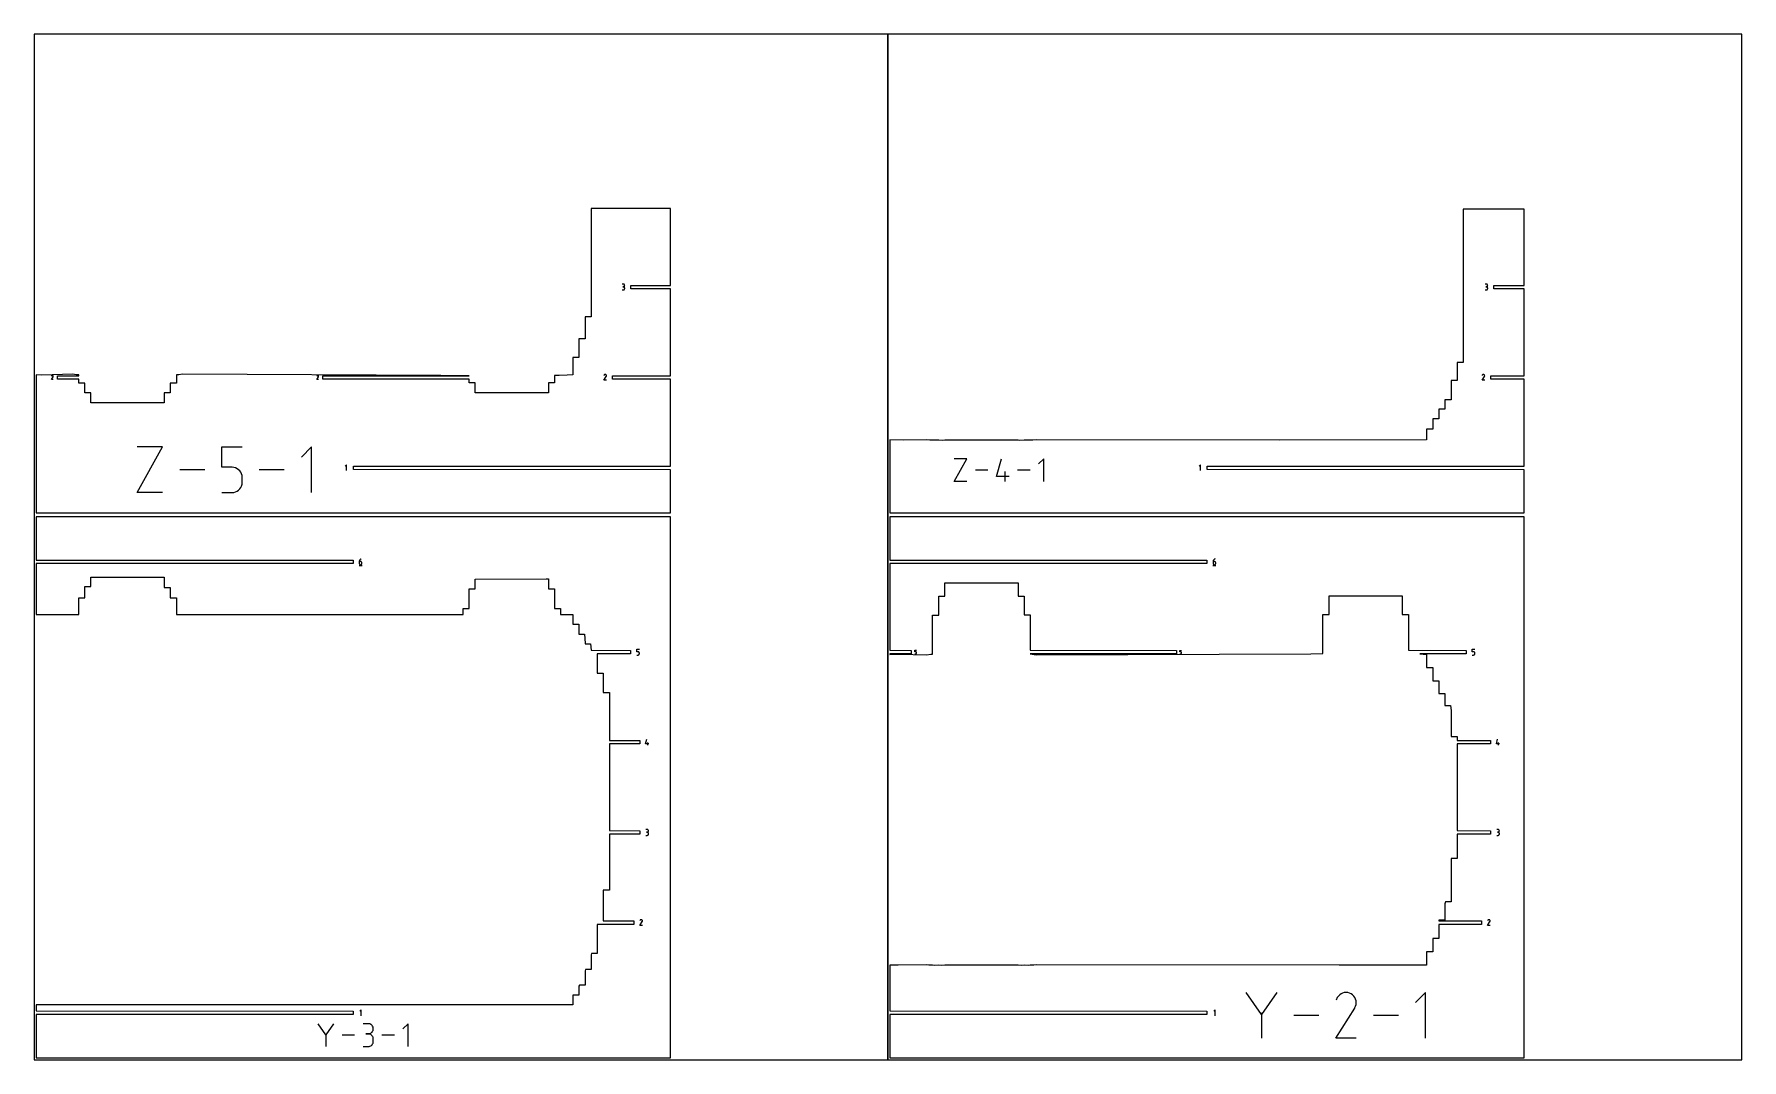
# Model space of a CAD drawing. Extents: x 0 to 7700, y 0 to 841.
# Drawn here: x 2100 to 3500, y 0 to 841 of the extents above; entities that cross this region are included whole.
import ezdxf

# ---------------------------------------------------------------- set-up
doc = ezdxf.new("R2010")
doc.units = 0
doc.header["$MEASUREMENT"] = 0
for name, color, linetype in [('annotation', 7, 'Continuous'), ('boundary', 7, 'Continuous'), ('frame', 7, 'Continuous')]:
    doc.layers.add(name, color=color, linetype=linetype)

msp = doc.modelspace()

# ---------------------------------------------------------------- linework, layer by layer
at = {"layer": 'annotation', "color": 1}
for p, q in [((2583.1, 636), (2582, 636)), ((2582, 631.3), (2583.1, 631.3)), ((2583.1, 633.9), (2582.6, 633.9)), ((2582.6, 633.9), (2583.1, 633.9)), ((2583.3, 636), (2583.1, 636)), ((2583.3, 633.9), (2583.1, 633.9)), ((2583.1, 633.9), (2583.1, 633.9)), ((2583.1, 633.9), (2583.3, 633.9)), ((2583.1, 631.3), (2583.1, 631.3)), ((2583.1, 631.3), (2583.3, 631.3)), ((2583.5, 636), (2583.3, 636)), ((2583.3, 633.9), (2583.5, 634)), ((2583.5, 633.8), (2583.3, 633.9)), ((2583.3, 631.3), (2583.5, 631.3)), ((2583.6, 635.9), (2583.5, 636)), ((2583.5, 634), (2583.6, 634.1)), ((2583.6, 633.8), (2583.5, 633.8)), ((2583.5, 631.3), (2583.6, 631.4)), ((2583.8, 635.8), (2583.6, 635.9)), ((2583.6, 634.1), (2583.8, 634.2)), ((2583.8, 633.7), (2583.6, 633.8)), ((2583.6, 631.4), (2583.8, 631.5)), ((2583.9, 635.7), (2583.8, 635.8)), ((2583.8, 634.2), (2583.9, 634.3)), ((2583.9, 633.5), (2583.8, 633.7)), ((2583.8, 631.5), (2583.9, 631.6)), ((2584, 635.5), (2583.9, 635.7)), ((2583.9, 634.3), (2584, 634.4)), ((2584, 633.4), (2583.9, 633.5)), ((2583.9, 631.6), (2584, 631.8)), ((2584.1, 635.4), (2584, 635.5)), ((2584, 634.4), (2584.1, 634.6)), ((2584.1, 633.2), (2584, 633.4)), ((2584, 631.8), (2584.1, 631.9)), ((2584.1, 635.2), (2584.1, 635.4)), ((2584.2, 635), (2584.1, 635.2)), ((2584.1, 634.8), (2584.2, 635)), ((2584.1, 634.6), (2584.1, 634.8)), ((2584.1, 633), (2584.1, 633.2)), ((2584.2, 632.8), (2584.1, 633)), ((2584.1, 632.1), (2584.2, 632.3)), ((2584.1, 631.9), (2584.1, 632.1)), ((2584.2, 635), (2584.2, 635)), ((2584.2, 632.3), (2584.2, 632.8)), ((2584.2, 632.8), (2584.2, 632.8)), ((3290.6, 636), (3289.5, 636)), ((3289.5, 631.3), (3290.6, 631.3)), ((3290.6, 633.9), (3290.1, 633.9)), ((3290.1, 633.9), (3290.6, 633.9)), ((3290.8, 636), (3290.6, 636)), ((3290.8, 633.9), (3290.6, 633.9)), ((3290.6, 633.9), (3290.6, 633.9)), ((3290.6, 633.9), (3290.8, 633.9)), ((3290.6, 631.3), (3290.6, 631.3)), ((3290.6, 631.3), (3290.8, 631.3)), ((3291, 636), (3290.8, 636)), ((3290.8, 633.9), (3291, 634)), ((3291, 633.8), (3290.8, 633.9)), ((3290.8, 631.3), (3291, 631.3)), ((3291.1, 635.9), (3291, 636)), ((3291, 634), (3291.1, 634.1)), ((3291.1, 633.8), (3291, 633.8)), ((3291, 631.3), (3291.1, 631.4)), ((3291.3, 635.8), (3291.1, 635.9)), ((3291.1, 634.1), (3291.3, 634.2)), ((3291.3, 633.7), (3291.1, 633.8)), ((3291.1, 631.4), (3291.3, 631.5)), ((3291.4, 635.7), (3291.3, 635.8)), ((3291.3, 634.2), (3291.4, 634.3)), ((3291.4, 633.5), (3291.3, 633.7)), ((3291.3, 631.5), (3291.4, 631.6)), ((3291.5, 635.5), (3291.4, 635.7)), ((3291.4, 634.3), (3291.5, 634.4)), ((3291.5, 633.4), (3291.4, 633.5)), ((3291.4, 631.6), (3291.5, 631.8)), ((3291.6, 635.4), (3291.5, 635.5)), ((3291.5, 634.4), (3291.6, 634.6)), ((3291.6, 633.2), (3291.5, 633.4)), ((3291.5, 631.8), (3291.6, 631.9)), ((3291.6, 635.2), (3291.6, 635.4)), ((3291.7, 635), (3291.6, 635.2)), ((3291.6, 634.8), (3291.7, 635)), ((3291.6, 634.6), (3291.6, 634.8)), ((3291.6, 633), (3291.6, 633.2)), ((3291.7, 632.8), (3291.6, 633)), ((3291.6, 632.1), (3291.7, 632.3)), ((3291.6, 631.9), (3291.6, 632.1)), ((3291.7, 635), (3291.7, 635)), ((3291.7, 632.3), (3291.7, 632.8)), ((3291.7, 632.8), (3291.7, 632.8)), ((2114.3, 560.8), (2114.2, 560.7)), ((2114.2, 557.9), (2115.6, 560.1)), ((2114.4, 561), (2114.3, 560.8)), ((2114.5, 561), (2114.4, 561)), ((2114.6, 561.1), (2114.5, 561)), ((2114.7, 561.2), (2114.6, 561.1)), ((2114.8, 561.2), (2114.7, 561.2)), ((2115, 561.2), (2114.8, 561.2)), ((2115.1, 561.2), (2115, 561.2)), ((2115.2, 561.2), (2115.1, 561.2)), ((2115.3, 561.1), (2115.2, 561.2)), ((2115.4, 561), (2115.3, 561.1)), ((2115.3, 561.1), (2115.3, 561.1)), ((2115.5, 560.9), (2115.4, 561)), ((2115.6, 560.8), (2115.5, 560.9)), ((2115.7, 560.7), (2115.6, 560.8)), ((2115.6, 560.1), (2115.7, 560.2)), ((2115.6, 560.1), (2115.6, 560.1)), ((2115.6, 560.1), (2115.6, 560.1)), ((2115.6, 560.1), (2115.6, 560.1)), ((2115.6, 560.1), (2115.6, 560.1)), ((2115.6, 560.1), (2115.6, 560.1)), ((2115.6, 560.1), (2115.6, 560.1)), ((2115.6, 560.1), (2115.6, 560.1)), ((2115.6, 560.1), (2115.6, 560.1)), ((2115.6, 560.1), (2115.6, 560.1)), ((2115.6, 560.1), (2115.6, 560.1)), ((2115.6, 560.1), (2115.6, 560.1)), ((2115.7, 560.6), (2115.7, 560.7)), ((2115.7, 560.5), (2115.7, 560.6)), ((2115.7, 560.4), (2115.7, 560.5)), ((2115.7, 560.2), (2115.7, 560.4)), ((2331.9, 560.8), (2331.8, 560.7)), ((2331.8, 557.9), (2333.1, 560.1)), ((2332, 561), (2331.9, 560.9)), ((2331.9, 560.9), (2331.9, 560.8)), ((2332.1, 561.1), (2332, 561)), ((2332.2, 561.2), (2332.1, 561.1)), ((2332.4, 561.2), (2332.2, 561.2)), ((2332.5, 561.2), (2332.4, 561.2)), ((2332.6, 561.2), (2332.5, 561.2)), ((2332.7, 561.2), (2332.6, 561.2)), ((2332.9, 561.1), (2332.7, 561.2)), ((2333, 561), (2332.9, 561.1)), ((2332.9, 561.1), (2332.9, 561.1)), ((2333.1, 560.9), (2333, 561)), ((2333.1, 560.8), (2333.1, 560.9)), ((2333.2, 560.7), (2333.1, 560.8)), ((2333.1, 560.1), (2333.2, 560.2)), ((2333.1, 560.1), (2333.1, 560.1)), ((2333.1, 560.1), (2333.1, 560.1)), ((2333.1, 560.1), (2333.1, 560.1)), ((2333.1, 560.1), (2333.1, 560.1)), ((2333.1, 560.1), (2333.1, 560.1)), ((2333.1, 560.1), (2333.1, 560.1)), ((2333.1, 560.1), (2333.1, 560.1)), ((2333.1, 560.1), (2333.1, 560.1)), ((2333.1, 560.1), (2333.1, 560.1)), ((2333.1, 560.1), (2333.1, 560.1)), ((2333.1, 560.1), (2333.1, 560.1)), ((2333.2, 560.6), (2333.2, 560.7)), ((2333.2, 560.5), (2333.2, 560.6)), ((2333.2, 560.4), (2333.2, 560.5)), ((2333.2, 560.2), (2333.2, 560.4)), ((2567.2, 561.4), (2567, 561.2)), ((2567, 557.2), (2569, 560.3)), ((2567.3, 561.6), (2567.2, 561.4)), ((2567.4, 561.7), (2567.3, 561.6)), ((2567.6, 561.8), (2567.4, 561.7)), ((2567.7, 561.9), (2567.6, 561.8)), ((2567.9, 561.9), (2567.7, 561.9)), ((2568.1, 562), (2567.9, 561.9)), ((2568.3, 561.9), (2568.1, 562)), ((2568.4, 561.9), (2568.3, 561.9)), ((2568.6, 561.8), (2568.4, 561.9)), ((2568.8, 561.7), (2568.6, 561.8)), ((2568.6, 561.8), (2568.6, 561.8)), ((2568.9, 561.6), (2568.8, 561.7)), ((2569, 561.4), (2568.9, 561.6)), ((2569.1, 561.3), (2569, 561.4)), ((2569, 560.4), (2569.1, 560.5)), ((2569, 560.3), (2569, 560.4)), ((2569, 560.4), (2569, 560.4)), ((2569, 560.4), (2569, 560.4)), ((2569, 560.4), (2569, 560.4)), ((2569, 560.4), (2569, 560.4)), ((2569, 560.3), (2569, 560.3)), ((2569, 560.3), (2569, 560.3)), ((2569, 560.3), (2569, 560.3)), ((2569, 560.3), (2569, 560.3)), ((2569, 560.3), (2569, 560.3)), ((2569, 560.3), (2569, 560.3)), ((2569.1, 561.1), (2569.1, 561.3)), ((2569.2, 560.9), (2569.1, 561.1)), ((2569.1, 560.7), (2569.2, 560.9)), ((2569.1, 560.5), (2569.1, 560.7)), ((3287.2, 561.4), (3287, 561.2)), ((3287, 557.2), (3289, 560.3)), ((3287.3, 561.6), (3287.2, 561.4)), ((3287.4, 561.7), (3287.3, 561.6)), ((3287.6, 561.8), (3287.4, 561.7)), ((3287.7, 561.9), (3287.6, 561.8)), ((3287.9, 561.9), (3287.7, 561.9)), ((3288.1, 562), (3287.9, 561.9)), ((3288.3, 561.9), (3288.1, 562)), ((3288.4, 561.9), (3288.3, 561.9)), ((3288.6, 561.8), (3288.4, 561.9)), ((3288.8, 561.7), (3288.6, 561.8)), ((3288.6, 561.8), (3288.6, 561.8)), ((3288.9, 561.6), (3288.8, 561.7)), ((3289, 561.4), (3288.9, 561.6)), ((3289.1, 561.3), (3289, 561.4)), ((3289, 560.4), (3289.1, 560.5)), ((3289, 560.3), (3289, 560.4)), ((3289, 560.4), (3289, 560.4)), ((3289, 560.4), (3289, 560.4)), ((3289, 560.4), (3289, 560.4)), ((3289, 560.4), (3289, 560.4)), ((3289, 560.3), (3289, 560.3)), ((3289, 560.3), (3289, 560.3)), ((3289, 560.3), (3289, 560.3)), ((3289, 560.3), (3289, 560.3)), ((3289, 560.3), (3289, 560.3)), ((3289, 560.3), (3289, 560.3)), ((3289.1, 561.1), (3289.1, 561.3)), ((3289.2, 560.9), (3289.1, 561.1)), ((3289.1, 560.7), (3289.2, 560.9)), ((3289.1, 560.5), (3289.1, 560.7)), ((2115.7, 557.9), (2114.2, 557.9)), ((2333.2, 557.9), (2331.8, 557.9)), ((2569.2, 557.2), (2567, 557.2)), ((3289.2, 557.2), (3287, 557.2)), ((2184.5, 465.1), (2205.3, 502.6)), ((2205.3, 502.6), (2184.5, 502.6)), ((2253.9, 485.9), (2253.9, 502.6)), ((2253.9, 502.6), (2270.5, 502.6)), ((2327.4, 502.6), (2319.1, 494.2)), ((2327.4, 465.1), (2327.4, 502.6)), ((2854.2, 474.2), (2864.6, 492.9)), ((2864.6, 492.9), (2854.2, 492.9)), ((2888.9, 478.4), (2893, 492.9)), ((2927.7, 492.9), (2923.5, 488.8)), ((2927.7, 474.2), (2927.7, 492.9)), ((2239.8, 483.8), (2219.4, 483.8)), ((2262.2, 485.9), (2253.9, 485.9)), ((2263.7, 485.7), (2262.2, 485.9)), ((2265.1, 485.4), (2263.7, 485.7)), ((2266.4, 484.7), (2265.1, 485.4)), ((2267.5, 483.9), (2266.4, 484.7)), ((2268.5, 482.9), (2267.5, 483.9)), ((2269.4, 481.8), (2268.5, 482.9)), ((2270, 480.5), (2269.4, 481.8)), ((2270.4, 479.1), (2270, 480.5)), ((2270.5, 477.6), (2270.4, 479.1)), ((2270.5, 473.4), (2270.5, 477.6)), ((2270.5, 477.6), (2270.5, 477.6)), ((2305, 483.8), (2284.5, 483.8)), ((2356.1, 487.9), (2355.1, 486.8)), ((2356.1, 483.1), (2356.1, 487.9)), ((2881.8, 483.6), (2871.6, 483.6)), ((2899.3, 478.4), (2888.9, 478.4)), ((2896.1, 474.2), (2896.1, 482.5)), ((2916.5, 483.6), (2906.3, 483.6)), ((3056.1, 487.9), (3055.1, 486.8)), ((3056.1, 483.1), (3056.1, 487.9)), ((2205.3, 465.1), (2184.5, 465.1)), ((2253.9, 465.1), (2262.2, 465.1)), ((2262.2, 465.1), (2263.7, 465.2)), ((2262.2, 465.1), (2262.2, 465.1)), ((2263.7, 465.2), (2265.1, 465.6)), ((2265.1, 465.6), (2266.4, 466.2)), ((2266.4, 466.2), (2267.5, 467.1)), ((2267.5, 467.1), (2268.5, 468.1)), ((2268.5, 468.1), (2269.4, 469.2)), ((2269.4, 469.2), (2270, 470.5)), ((2270, 470.5), (2270.4, 471.9)), ((2270.4, 471.9), (2270.5, 473.4)), ((2864.6, 474.2), (2854.2, 474.2)), ((2366.6, 409.2), (2366.5, 408.9)), ((2366.5, 408.9), (2366.5, 408.5)), ((2366.5, 408.5), (2366.5, 406.9)), ((2367.6, 408.5), (2366.5, 408.5)), ((2366.5, 406.9), (2366.5, 406.9)), ((2366.5, 406.9), (2366.5, 406.8)), ((2366.5, 406.8), (2366.6, 406.6)), ((2366.7, 409.5), (2366.6, 409.2)), ((2366.6, 406.6), (2366.7, 406.4)), ((2366.9, 409.7), (2366.7, 409.5)), ((2366.7, 406.4), (2366.8, 406.3)), ((2366.8, 406.3), (2366.9, 406.1)), ((2367.1, 410), (2366.9, 409.7)), ((2366.9, 406.1), (2367, 406)), ((2367, 406), (2367.2, 405.9)), ((2367.3, 410.2), (2367.1, 410)), ((2367.5, 410.4), (2367.3, 410.2)), ((2367.8, 410.6), (2367.5, 410.4)), ((2367.8, 408.5), (2367.6, 408.5)), ((2368.1, 410.7), (2367.8, 410.6)), ((2368, 408.5), (2367.8, 408.5)), ((2368.1, 408.4), (2368, 408.5)), ((2368, 405.9), (2368.1, 406)), ((2368.1, 410.7), (2368.1, 410.7)), ((2368.3, 408.3), (2368.1, 408.4)), ((2368.1, 406), (2368.3, 406.1)), ((2368.4, 408.2), (2368.3, 408.3)), ((2368.3, 406.1), (2368.4, 406.3)), ((2368.5, 408), (2368.4, 408.2)), ((2368.4, 406.3), (2368.5, 406.4)), ((2368.6, 407.9), (2368.5, 408)), ((2368.5, 406.4), (2368.6, 406.6)), ((2368.6, 407.7), (2368.6, 407.9)), ((2368.7, 407.5), (2368.6, 407.7)), ((2368.6, 406.8), (2368.7, 406.9)), ((2368.6, 406.6), (2368.6, 406.8)), ((2368.7, 406.9), (2368.7, 407.5)), ((2368.7, 407.5), (2368.7, 407.5)), ((3066.6, 409.2), (3066.5, 408.9)), ((3066.5, 408.9), (3066.5, 408.5)), ((3066.5, 408.5), (3066.5, 406.9)), ((3067.6, 408.5), (3066.5, 408.5)), ((3066.5, 406.9), (3066.5, 406.9)), ((3066.5, 406.9), (3066.5, 406.8)), ((3066.5, 406.8), (3066.6, 406.6)), ((3066.7, 409.5), (3066.6, 409.2)), ((3066.6, 406.6), (3066.7, 406.4)), ((3066.9, 409.7), (3066.7, 409.5)), ((3066.7, 406.4), (3066.8, 406.3)), ((3066.8, 406.3), (3066.9, 406.1)), ((3067.1, 410), (3066.9, 409.7)), ((3066.9, 406.1), (3067, 406)), ((3067, 406), (3067.2, 405.9)), ((3067.3, 410.2), (3067.1, 410)), ((3067.5, 410.4), (3067.3, 410.2)), ((3067.8, 410.6), (3067.5, 410.4)), ((3067.8, 408.5), (3067.6, 408.5)), ((3068.1, 410.7), (3067.8, 410.6)), ((3068, 408.5), (3067.8, 408.5)), ((3068.1, 408.4), (3068, 408.5)), ((3068, 405.9), (3068.1, 406)), ((3068.1, 410.7), (3068.1, 410.7)), ((3068.3, 408.3), (3068.1, 408.4)), ((3068.1, 406), (3068.3, 406.1)), ((3068.4, 408.2), (3068.3, 408.3)), ((3068.3, 406.1), (3068.4, 406.3)), ((3068.5, 408), (3068.4, 408.2)), ((3068.4, 406.3), (3068.5, 406.4)), ((3068.6, 407.9), (3068.5, 408)), ((3068.5, 406.4), (3068.6, 406.6)), ((3068.6, 407.7), (3068.6, 407.9)), ((3068.7, 407.5), (3068.6, 407.7)), ((3068.6, 406.8), (3068.7, 406.9)), ((3068.6, 406.6), (3068.6, 406.8)), ((3068.7, 406.9), (3068.7, 407.5)), ((3068.7, 407.5), (3068.7, 407.5)), ((2366.4, 405.3), (2368.8, 405.3)), ((2367.2, 405.9), (2367.4, 405.9)), ((2367.4, 405.9), (2367.6, 405.9)), ((2367.6, 405.9), (2367.6, 405.9)), ((2367.6, 405.9), (2367.8, 405.9)), ((2367.8, 405.9), (2368, 405.9)), ((3066.4, 405.3), (3068.8, 405.3)), ((3067.2, 405.9), (3067.4, 405.9)), ((3067.4, 405.9), (3067.6, 405.9)), ((3067.6, 405.9), (3067.6, 405.9)), ((3067.6, 405.9), (3067.8, 405.9)), ((3067.8, 405.9), (3068, 405.9)), ((2594, 334.6), (2594, 336.7)), ((2594, 336.7), (2596.2, 336.7)), ((3279, 334.6), (3279, 336.7)), ((3279, 336.7), (3281.2, 336.7)), ((2595.1, 334.6), (2594, 334.6)), ((2594, 331.9), (2595.1, 331.9)), ((2595.3, 334.6), (2595.1, 334.6)), ((2595.1, 331.9), (2595.3, 332)), ((2595.1, 331.9), (2595.1, 331.9)), ((2595.5, 334.5), (2595.3, 334.6)), ((2595.3, 332), (2595.5, 332)), ((2595.6, 334.5), (2595.5, 334.5)), ((2595.5, 332), (2595.6, 332.1)), ((2595.8, 334.3), (2595.6, 334.5)), ((2595.6, 332.1), (2595.8, 332.2)), ((2595.9, 334.2), (2595.8, 334.3)), ((2595.8, 332.2), (2595.9, 332.3)), ((2596, 334.1), (2595.9, 334.2)), ((2595.9, 332.3), (2596, 332.5)), ((2596.1, 333.9), (2596, 334.1)), ((2596, 332.5), (2596.1, 332.6)), ((2596.1, 333.7), (2596.1, 333.9)), ((2596.2, 333.5), (2596.1, 333.7)), ((2596.1, 332.8), (2596.2, 333)), ((2596.1, 332.6), (2596.1, 332.8)), ((2596.2, 333), (2596.2, 333.5)), ((2596.2, 333.5), (2596.2, 333.5)), ((2822.1, 334.5), (2822.1, 335.8)), ((2822.1, 335.8), (2823.4, 335.8)), ((2822.7, 334.5), (2822.1, 334.5)), ((2822.1, 332.9), (2822.7, 332.9)), ((2822.8, 334.5), (2822.7, 334.5)), ((2822.7, 332.9), (2822.7, 332.9)), ((2822.7, 332.9), (2822.8, 332.9)), ((2823, 334.5), (2822.8, 334.5)), ((2822.8, 332.9), (2823, 332.9)), ((2823.1, 334.4), (2823, 334.5)), ((2823, 332.9), (2823.1, 333)), ((2823.1, 334.3), (2823.1, 334.4)), ((2823.2, 334.3), (2823.1, 334.3)), ((2823.1, 333), (2823.2, 333.1)), ((2823.1, 333), (2823.1, 333)), ((2823.3, 334.2), (2823.2, 334.3)), ((2823.2, 333.1), (2823.3, 333.2)), ((2823.3, 334.1), (2823.3, 334.2)), ((2823.4, 334), (2823.3, 334.1)), ((2823.3, 333.3), (2823.4, 333.4)), ((2823.3, 333.2), (2823.3, 333.3)), ((2823.4, 333.9), (2823.4, 334)), ((2823.4, 333.5), (2823.4, 333.9)), ((2823.4, 333.9), (2823.4, 333.9)), ((2823.4, 333.4), (2823.4, 333.5)), ((3039.3, 334.5), (3039.3, 335.7)), ((3039.3, 335.7), (3040.5, 335.7)), ((3039.9, 334.5), (3039.3, 334.5)), ((3039.3, 333), (3039.9, 333)), ((3040, 334.5), (3039.9, 334.5)), ((3039.9, 333), (3039.9, 333)), ((3039.9, 333), (3040, 333)), ((3040.1, 334.4), (3040, 334.5)), ((3040, 333), (3040.1, 333)), ((3040.2, 334.4), (3040.1, 334.4)), ((3040.1, 333), (3040.2, 333.1)), ((3040.3, 334.3), (3040.2, 334.4)), ((3040.2, 333.1), (3040.3, 333.1)), ((3040.4, 334.3), (3040.3, 334.3)), ((3040.3, 333.1), (3040.4, 333.2)), ((3040.4, 334.2), (3040.4, 334.3)), ((3040.5, 334.1), (3040.4, 334.2)), ((3040.4, 333.3), (3040.5, 333.4)), ((3040.4, 333.2), (3040.4, 333.3)), ((3040.5, 334), (3040.5, 334.1)), ((3040.5, 333.9), (3040.5, 334)), ((3040.5, 333.6), (3040.5, 333.9)), ((3040.5, 333.9), (3040.5, 333.9)), ((3040.5, 333.5), (3040.5, 333.6)), ((3040.5, 333.4), (3040.5, 333.5)), ((3280.1, 334.6), (3279, 334.6)), ((3279, 331.9), (3280.1, 331.9)), ((3280.3, 334.6), (3280.1, 334.6)), ((3280.1, 331.9), (3280.3, 332)), ((3280.1, 331.9), (3280.1, 331.9)), ((3280.5, 334.5), (3280.3, 334.6)), ((3280.3, 332), (3280.5, 332)), ((3280.6, 334.5), (3280.5, 334.5)), ((3280.5, 332), (3280.6, 332.1)), ((3280.8, 334.3), (3280.6, 334.5)), ((3280.6, 332.1), (3280.8, 332.2)), ((3280.9, 334.2), (3280.8, 334.3)), ((3280.8, 332.2), (3280.9, 332.3)), ((3281, 334.1), (3280.9, 334.2)), ((3280.9, 332.3), (3281, 332.5)), ((3281.1, 333.9), (3281, 334.1)), ((3281, 332.5), (3281.1, 332.6)), ((3281.1, 333.7), (3281.1, 333.9)), ((3281.2, 333.5), (3281.1, 333.7)), ((3281.1, 332.8), (3281.2, 333)), ((3281.1, 332.6), (3281.1, 332.8)), ((3281.2, 333), (3281.2, 333.5)), ((3281.2, 333.5), (3281.2, 333.5)), ((2601.3, 259.1), (2602.3, 262.8)), ((2603.9, 259.1), (2601.3, 259.1)), ((2603.1, 258), (2603.1, 260.1)), ((3298.8, 259.1), (3299.8, 262.8)), ((3301.4, 259.1), (3298.8, 259.1)), ((3300.6, 258), (3300.6, 260.1)), ((2602.6, 188.8), (2601.5, 188.8)), ((2601.5, 184), (2602.6, 184)), ((2602.6, 186.7), (2602.1, 186.7)), ((2602.1, 186.7), (2602.6, 186.7)), ((2602.8, 188.8), (2602.6, 188.8)), ((2602.8, 186.7), (2602.6, 186.7)), ((2602.6, 186.7), (2602.6, 186.7)), ((2602.6, 186.7), (2602.8, 186.7)), ((2602.6, 184), (2602.8, 184.1)), ((2602.6, 184), (2602.6, 184)), ((2603, 188.8), (2602.8, 188.8)), ((2602.8, 186.7), (2603, 186.8)), ((2603, 186.6), (2602.8, 186.7)), ((2602.8, 184.1), (2603, 184.1)), ((2603.1, 188.7), (2603, 188.8)), ((2603, 186.8), (2603.1, 186.9)), ((2603.1, 186.6), (2603, 186.6)), ((2603, 184.1), (2603.1, 184.2)), ((2603.3, 188.6), (2603.1, 188.7)), ((2603.1, 186.9), (2603.3, 187)), ((2603.3, 186.5), (2603.1, 186.6)), ((2603.1, 184.2), (2603.3, 184.3)), ((2603.4, 188.5), (2603.3, 188.6)), ((2603.3, 187), (2603.4, 187.1)), ((2603.4, 186.3), (2603.3, 186.5)), ((2603.3, 184.3), (2603.4, 184.4)), ((2603.5, 188.3), (2603.4, 188.5)), ((2603.4, 187.1), (2603.5, 187.2)), ((2603.5, 186.2), (2603.4, 186.3)), ((2603.4, 184.4), (2603.5, 184.6)), ((2603.6, 188.1), (2603.5, 188.3)), ((2603.5, 187.2), (2603.6, 187.4)), ((2603.6, 186), (2603.5, 186.2)), ((2603.5, 184.6), (2603.6, 184.7)), ((2603.6, 188), (2603.6, 188.1)), ((2603.7, 187.8), (2603.6, 188)), ((2603.6, 187.6), (2603.7, 187.8)), ((2603.6, 187.4), (2603.6, 187.6)), ((2603.6, 185.8), (2603.6, 186)), ((2603.7, 185.6), (2603.6, 185.8)), ((2603.6, 184.9), (2603.7, 185.1)), ((2603.6, 184.7), (2603.6, 184.9)), ((2603.7, 187.8), (2603.7, 187.8)), ((2603.7, 185.1), (2603.7, 185.6)), ((2603.7, 185.6), (2603.7, 185.6)), ((3300.1, 188.8), (3299, 188.8)), ((3299, 184), (3300.1, 184)), ((3300.1, 186.7), (3299.6, 186.7)), ((3299.6, 186.7), (3300.1, 186.7)), ((3300.3, 188.8), (3300.1, 188.8)), ((3300.3, 186.7), (3300.1, 186.7)), ((3300.1, 186.7), (3300.1, 186.7)), ((3300.1, 186.7), (3300.3, 186.7)), ((3300.1, 184), (3300.3, 184.1)), ((3300.1, 184), (3300.1, 184)), ((3300.5, 188.8), (3300.3, 188.8)), ((3300.3, 186.7), (3300.5, 186.8)), ((3300.5, 186.6), (3300.3, 186.7)), ((3300.3, 184.1), (3300.5, 184.1)), ((3300.6, 188.7), (3300.5, 188.8)), ((3300.5, 186.8), (3300.6, 186.9)), ((3300.6, 186.6), (3300.5, 186.6)), ((3300.5, 184.1), (3300.6, 184.2)), ((3300.8, 188.6), (3300.6, 188.7)), ((3300.6, 186.9), (3300.8, 187)), ((3300.8, 186.5), (3300.6, 186.6)), ((3300.6, 184.2), (3300.8, 184.3)), ((3300.9, 188.5), (3300.8, 188.6)), ((3300.8, 187), (3300.9, 187.1)), ((3300.9, 186.3), (3300.8, 186.5)), ((3300.8, 184.3), (3300.9, 184.4)), ((3301, 188.3), (3300.9, 188.5)), ((3300.9, 187.1), (3301, 187.2)), ((3301, 186.2), (3300.9, 186.3)), ((3300.9, 184.4), (3301, 184.6)), ((3301.1, 188.1), (3301, 188.3)), ((3301, 187.2), (3301.1, 187.4)), ((3301.1, 186), (3301, 186.2)), ((3301, 184.6), (3301.1, 184.7)), ((3301.1, 188), (3301.1, 188.1)), ((3301.2, 187.8), (3301.1, 188)), ((3301.1, 187.6), (3301.2, 187.8)), ((3301.1, 187.4), (3301.1, 187.6)), ((3301.1, 185.8), (3301.1, 186)), ((3301.2, 185.6), (3301.1, 185.8)), ((3301.1, 184.9), (3301.2, 185.1)), ((3301.1, 184.7), (3301.1, 184.9)), ((3301.2, 187.8), (3301.2, 187.8)), ((3301.2, 185.1), (3301.2, 185.6)), ((3301.2, 185.6), (3301.2, 185.6)), ((2596.7, 114.4), (2596.5, 114.1)), ((2596.5, 110.1), (2598.5, 113.3)), ((2596.8, 114.5), (2596.7, 114.4)), ((2596.9, 114.7), (2596.8, 114.5)), ((2597.1, 114.8), (2596.9, 114.7)), ((2597.2, 114.8), (2597.1, 114.8)), ((2597.4, 114.9), (2597.2, 114.8)), ((2597.6, 114.9), (2597.4, 114.9)), ((2597.8, 114.9), (2597.6, 114.9)), ((2597.9, 114.8), (2597.8, 114.9)), ((2598.1, 114.8), (2597.9, 114.8)), ((2598.3, 114.7), (2598.1, 114.8)), ((2598.1, 114.8), (2598.1, 114.8)), ((2598.4, 114.5), (2598.3, 114.7)), ((2598.5, 114.4), (2598.4, 114.5)), ((2598.6, 114.2), (2598.5, 114.4)), ((2598.5, 113.3), (2598.6, 113.5)), ((2598.5, 113.3), (2598.5, 113.3)), ((2598.5, 113.3), (2598.5, 113.3)), ((2598.5, 113.3), (2598.5, 113.3)), ((2598.5, 113.3), (2598.5, 113.3)), ((2598.5, 113.3), (2598.5, 113.3)), ((2598.5, 113.3), (2598.5, 113.3)), ((2598.5, 113.3), (2598.5, 113.3)), ((2598.5, 113.3), (2598.5, 113.3)), ((2598.5, 113.3), (2598.5, 113.3)), ((2598.5, 113.3), (2598.5, 113.3)), ((2598.5, 113.3), (2598.5, 113.3)), ((2598.6, 114), (2598.6, 114.2)), ((2598.7, 113.8), (2598.6, 114)), ((2598.6, 113.7), (2598.7, 113.8)), ((2598.6, 113.5), (2598.6, 113.7)), ((3291.7, 114.4), (3291.5, 114.1)), ((3291.5, 110.1), (3293.5, 113.3)), ((3291.8, 114.5), (3291.7, 114.4)), ((3291.9, 114.7), (3291.8, 114.5)), ((3292.1, 114.8), (3291.9, 114.7)), ((3292.2, 114.8), (3292.1, 114.8)), ((3292.4, 114.9), (3292.2, 114.8)), ((3292.6, 114.9), (3292.4, 114.9)), ((3292.8, 114.9), (3292.6, 114.9)), ((3292.9, 114.8), (3292.8, 114.9)), ((3293.1, 114.8), (3292.9, 114.8)), ((3293.3, 114.7), (3293.1, 114.8)), ((3293.1, 114.8), (3293.1, 114.8)), ((3293.4, 114.5), (3293.3, 114.7)), ((3293.5, 114.4), (3293.4, 114.5)), ((3293.6, 114.2), (3293.5, 114.4)), ((3293.5, 113.3), (3293.6, 113.5)), ((3293.5, 113.3), (3293.5, 113.3)), ((3293.5, 113.3), (3293.5, 113.3)), ((3293.5, 113.3), (3293.5, 113.3)), ((3293.5, 113.3), (3293.5, 113.3)), ((3293.5, 113.3), (3293.5, 113.3)), ((3293.5, 113.3), (3293.5, 113.3)), ((3293.5, 113.3), (3293.5, 113.3)), ((3293.5, 113.3), (3293.5, 113.3)), ((3293.5, 113.3), (3293.5, 113.3)), ((3293.5, 113.3), (3293.5, 113.3)), ((3293.5, 113.3), (3293.5, 113.3)), ((3293.6, 114), (3293.6, 114.2)), ((3293.7, 113.8), (3293.6, 114)), ((3293.6, 113.7), (3293.7, 113.8)), ((3293.6, 113.5), (3293.6, 113.7)), ((2598.7, 110.1), (2596.5, 110.1)), ((3293.7, 110.1), (3291.5, 110.1)), ((3106.2, 37.2), (3093.7, 55.2)), ((3118.7, 55.2), (3106.2, 37.2)), ((3167.2, 17.8), (3182.6, 42.5)), ((3168.3, 51.1), (3167.3, 49)), ((3169.2, 52.3), (3168.3, 51.1)), ((3170.3, 53.3), (3169.2, 52.3)), ((3171.4, 54.2), (3170.3, 53.3)), ((3172.7, 54.7), (3171.4, 54.2)), ((3174.1, 55.1), (3172.7, 54.7)), ((3175.5, 55.2), (3174.1, 55.1)), ((3176.9, 55.1), (3175.5, 55.2)), ((3178.4, 54.8), (3176.9, 55.1)), ((3179.7, 54.1), (3178.4, 54.8)), ((3180.9, 53.3), (3179.7, 54.1)), ((3179.7, 54.1), (3179.7, 54.1)), ((3182, 52.2), (3180.9, 53.3)), ((3182.8, 51.1), (3182, 52.2)), ((3182.6, 42.5), (3182.6, 42.6)), ((3182.6, 42.6), (3182.6, 42.6)), ((3182.6, 42.6), (3182.6, 42.6)), ((3182.6, 42.6), (3182.7, 42.6)), ((3182.6, 42.5), (3182.6, 42.5)), ((3182.7, 42.8), (3183.4, 44.1)), ((3182.7, 42.7), (3182.7, 42.8)), ((3182.7, 42.8), (3182.7, 42.8)), ((3182.7, 42.6), (3182.7, 42.7)), ((3182.7, 42.7), (3182.7, 42.7)), ((3182.7, 42.7), (3182.7, 42.7)), ((3182.7, 42.7), (3182.7, 42.7)), ((3183.4, 49.8), (3182.8, 51.1)), ((3183.7, 48.4), (3183.4, 49.8)), ((3183.4, 44.1), (3183.7, 45.5)), ((3183.9, 47), (3183.7, 48.4)), ((3183.7, 45.5), (3183.9, 47)), ((3240.7, 55.2), (3232.4, 46.9)), ((3240.7, 17.8), (3240.7, 55.2)), ((2339.2, 20.6), (2332.9, 29.6)), ((2345.4, 29.6), (2339.2, 20.6)), ((2368.1, 41), (2367.1, 39.9)), ((2368.1, 36.2), (2368.1, 41)), ((2373.9, 29.6), (2369.7, 29.6)), ((2374.6, 29.5), (2373.9, 29.6)), ((2375.3, 29.4), (2374.6, 29.5)), ((2376, 29), (2375.3, 29.4)), ((2376.6, 28.6), (2376, 29)), ((2377.1, 28.1), (2376.6, 28.6)), ((2377.5, 27.6), (2377.1, 28.1)), ((2406.5, 29.6), (2402.3, 25.5)), ((2406.5, 10.9), (2406.5, 29.6)), ((3068.1, 41), (3067.1, 39.9)), ((3068.1, 36.2), (3068.1, 41)), ((3106.2, 38.6), (3106.2, 17.8)), ((3153.2, 36.5), (3132.7, 36.5)), ((3218.4, 36.5), (3197.9, 36.5)), ((2339.2, 21.3), (2339.2, 10.9)), ((2362.7, 20.3), (2352.5, 20.3)), ((2373.9, 21.3), (2371.8, 21.3)), ((2371.8, 21.3), (2373.9, 21.3)), ((2373.9, 21.3), (2374.6, 21.4)), ((2374.6, 21.2), (2373.9, 21.3)), ((2373.9, 21.3), (2373.9, 21.3)), ((2374.6, 21.4), (2375.3, 21.6)), ((2375.3, 21), (2374.6, 21.2)), ((2375.3, 21.6), (2376, 21.9)), ((2376, 20.7), (2375.3, 21)), ((2376, 21.9), (2376.6, 22.3)), ((2376.6, 20.3), (2376, 20.7)), ((2376.6, 22.3), (2377.1, 22.8)), ((2377.1, 19.8), (2376.6, 20.3)), ((2377.1, 22.8), (2377.5, 23.4)), ((2377.5, 19.2), (2377.1, 19.8)), ((2377.8, 26.9), (2377.5, 27.6)), ((2377.5, 23.4), (2377.8, 24)), ((2377.8, 18.6), (2377.5, 19.2)), ((2378, 26.2), (2377.8, 26.9)), ((2377.8, 24), (2378, 24.7)), ((2378, 17.9), (2377.8, 18.6)), ((2377.8, 13.6), (2378, 14.3)), ((2378, 25.5), (2378, 26.2)), ((2378, 24.7), (2378, 25.5)), ((2378, 25.5), (2378, 25.5)), ((2378, 17.1), (2378, 17.9)), ((2378, 15.1), (2378, 17.1)), ((2378, 17.1), (2378, 17.1)), ((2378, 14.3), (2378, 15.1)), ((2395.3, 20.3), (2385.1, 20.3)), ((3183.9, 17.8), (3167.2, 17.8)), ((2369.7, 10.9), (2373.9, 10.9)), ((2373.9, 10.9), (2374.6, 11)), ((2373.9, 10.9), (2373.9, 10.9)), ((2374.6, 11), (2375.3, 11.2)), ((2375.3, 11.2), (2376, 11.5)), ((2376, 11.5), (2376.6, 11.9)), ((2376.6, 11.9), (2377.1, 12.4)), ((2377.1, 12.4), (2377.5, 13)), ((2377.5, 13), (2377.8, 13.6))]:
    msp.add_line(p, q, dxfattribs=at)
at = {"layer": 'boundary', "color": 5}
for p, q in [((2560.8, 698), (2556.6, 698)), ((2556.6, 698), (2556.6, 640.2)), ((2564, 698), (2560.8, 698)), ((2586.4, 698), (2564, 698)), ((2597.6, 698), (2586.4, 698)), ((2614.8, 698), (2597.6, 698)), ((2621.6, 698), (2614.8, 698)), ((2621.6, 677.1), (2621.6, 698)), ((3298.4, 697.5), (3271.6, 697.5)), ((3271.6, 697.5), (3271.6, 649.4)), ((3321.6, 697.5), (3298.4, 697.5)), ((3321.6, 635), (3321.6, 697.5)), ((2621.6, 635), (2621.6, 677.1)), ((3271.6, 649.4), (3271.6, 633.5)), ((2556.6, 640.2), (2556.6, 629)), ((2589.2, 632.3), (2589.2, 635)), ((2589.2, 635), (2621.6, 635)), ((2621.6, 632.1), (2589.2, 632.3)), ((2621.6, 560.9), (2621.6, 632.1)), ((3271.6, 633.5), (3271.6, 618.7)), ((3296.7, 632.3), (3296.7, 635)), ((3296.7, 635), (3321.6, 635)), ((3321.6, 632.1), (3296.7, 632.3)), ((3321.6, 626.3), (3321.6, 632.1)), ((2556.6, 629), (2556.6, 618)), ((2556.6, 618), (2556.6, 609.2)), ((3271.6, 618.7), (3271.6, 614.2)), ((3321.6, 560.9), (3321.6, 626.3)), ((2554.9, 609.2), (2551.6, 609.2)), ((2551.6, 609.2), (2551.6, 599)), ((2556.6, 609.2), (2554.9, 609.2)), ((3271.6, 614.2), (3271.6, 599.9)), ((2548, 591.2), (2546.6, 591.2)), ((2546.6, 591.2), (2546.6, 583.9)), ((2551.6, 591.2), (2548, 591.2)), ((2551.6, 599), (2551.6, 591.2)), ((3271.6, 599.9), (3271.6, 596.6)), ((3271.6, 596.6), (3271.6, 583.4)), ((2545.2, 575.9), (2541.6, 575.9)), ((2541.6, 575.9), (2541.6, 573)), ((2546.6, 575.9), (2545.2, 575.9)), ((2546.6, 583.9), (2546.6, 575.9)), ((3271.6, 583.4), (3271.6, 581.7)), ((3271.6, 581.7), (3271.6, 571.8)), ((2106.2, 561.5), (2101.6, 561.7)), ((2101.6, 561.7), (2101.6, 525)), ((2131.6, 562.3), (2106.2, 561.5)), ((2119.2, 558.2), (2119.2, 560.9)), ((2119.2, 560.9), (2136.6, 560.9)), ((2134.4, 561.7), (2131.6, 562.3)), ((2136.6, 561.7), (2134.4, 561.7)), ((2136.6, 560.9), (2136.6, 561.7)), ((2218.7, 561.7), (2216.6, 561.7)), ((2216.6, 561.7), (2216.6, 554.9)), ((2221.6, 562.3), (2218.7, 561.7)), ((2433.5, 561.2), (2221.6, 562.3)), ((2336.7, 558.2), (2336.7, 560.9)), ((2336.7, 560.9), (2456.6, 560.9)), ((2456.6, 560.9), (2433.5, 561.2)), ((2530.4, 561.2), (2526.6, 561.2)), ((2526.6, 561.2), (2526.6, 559.9)), ((2537, 561.3), (2530.4, 561.2)), ((2541.6, 561.7), (2537, 561.3)), ((2541.6, 573), (2541.6, 565.6)), ((2541.6, 565.6), (2541.6, 562.6)), ((2541.6, 562.6), (2541.6, 561.7)), ((2574.2, 558.2), (2574.2, 560.9)), ((2574.2, 560.9), (2621.6, 560.9)), ((3270.9, 571.8), (3266.6, 571.8)), ((3266.6, 571.8), (3266.6, 569.8)), ((3266.6, 569.8), (3266.6, 557)), ((3271.6, 571.8), (3270.9, 571.8)), ((3294.2, 558.2), (3294.2, 560.9)), ((3294.2, 560.9), (3321.6, 560.9)), ((2136.6, 558), (2119.2, 558.2)), ((2136.6, 554.8), (2136.6, 558)), ((2140.3, 554.8), (2136.6, 554.8)), ((2141.6, 554.8), (2140.3, 554.8)), ((2141.6, 552.5), (2141.6, 554.8)), ((2141.6, 546.9), (2141.6, 552.5)), ((2144.1, 546.9), (2141.6, 546.9)), ((2146.6, 546.9), (2144.1, 546.9)), ((2146.6, 541.4), (2146.6, 546.9)), ((2209.1, 546.9), (2206.6, 546.9)), ((2206.6, 546.9), (2206.6, 541.5)), ((2211.6, 546.9), (2209.1, 546.9)), ((2215.3, 554.9), (2211.6, 554.9)), ((2211.6, 554.9), (2211.6, 552.6)), ((2211.6, 552.6), (2211.6, 546.9)), ((2216.6, 554.9), (2215.3, 554.9)), ((2456.6, 558), (2336.7, 558.2)), ((2456.6, 555), (2456.6, 558)), ((2460.3, 555), (2456.6, 555)), ((2461.6, 555), (2460.3, 555)), ((2461.6, 552.9), (2461.6, 555)), ((2461.6, 550.5), (2461.6, 552.9)), ((2461.6, 548.5), (2461.6, 550.5)), ((2461.6, 547), (2461.6, 548.5)), ((2493.5, 547), (2461.6, 547)), ((2521.6, 547), (2493.5, 547)), ((2525.2, 555), (2521.6, 555)), ((2521.6, 555), (2521.6, 552.9)), ((2521.6, 552.9), (2521.6, 550.5)), ((2521.6, 550.5), (2521.6, 548.5)), ((2521.6, 548.5), (2521.6, 547)), ((2526.6, 555), (2525.2, 555)), ((2526.6, 559.9), (2526.6, 555)), ((2621.6, 558), (2574.2, 558.2)), ((2621.6, 486.8), (2621.6, 558)), ((3265.1, 557), (3261.6, 557)), ((3261.6, 557), (3261.6, 546.9)), ((3261.6, 546.9), (3261.6, 541.1)), ((3266.6, 557), (3265.1, 557)), ((3321.6, 558), (3294.2, 558.2)), ((3321.6, 486.8), (3321.6, 558)), ((2146.6, 538.8), (2146.6, 541.4)), ((2160.4, 538.8), (2146.6, 538.8)), ((2206.6, 538.8), (2160.4, 538.8)), ((2206.6, 541.5), (2206.6, 538.8)), ((3252.7, 533.4), (3251.6, 533.4)), ((3251.6, 533.4), (3251.6, 530.2)), ((3256.6, 533.4), (3252.7, 533.4)), ((3257.5, 541.1), (3256.6, 541.1)), ((3256.6, 541.1), (3256.6, 535.1)), ((3256.6, 535.1), (3256.6, 533.4)), ((3261.6, 541.1), (3257.5, 541.1)), ((2101.6, 525), (2101.6, 498.1)), ((3248.5, 525.7), (3246.6, 525.7)), ((3246.6, 525.7), (3246.6, 522.9)), ((3246.6, 522.9), (3246.6, 517)), ((3251.6, 525.7), (3248.5, 525.7)), ((3251.6, 530.2), (3251.6, 525.7)), ((2812.9, 508), (2801.6, 508.3)), ((2801.6, 508.3), (2801.6, 504.4)), ((2801.6, 504.4), (2801.6, 490.4)), ((2831.6, 508.5), (2812.9, 508)), ((2834.3, 508), (2831.6, 508.5)), ((2836.6, 508.2), (2834.3, 508)), ((2839.2, 508), (2836.6, 508.2)), ((2841.6, 508.1), (2839.2, 508)), ((2845, 507.9), (2841.6, 508.1)), ((2846.6, 508), (2845, 507.9)), ((2899.1, 508), (2846.6, 508)), ((2906.6, 508), (2899.1, 508)), ((2907.9, 507.9), (2906.6, 508)), ((2911.6, 508.2), (2907.9, 507.9)), ((2914, 508), (2911.6, 508.2)), ((2916.6, 508.2), (2914, 508)), ((2918.8, 508), (2916.6, 508.2)), ((2921.6, 508.5), (2918.8, 508)), ((3121.2, 508), (2921.6, 508.5)), ((3241.6, 508.3), (3121.2, 508)), ((3245.2, 517), (3241.6, 517)), ((3241.6, 517), (3241.6, 515)), ((3241.6, 515), (3241.6, 508.3)), ((3246.6, 517), (3245.2, 517)), ((2101.6, 498.1), (2101.6, 482)), ((2801.6, 490.4), (2801.6, 448.4)), ((2101.6, 482), (2101.6, 473.6)), ((2361.7, 484.1), (2361.7, 486.8)), ((2361.7, 486.8), (2621.6, 486.8)), ((2621.6, 483.9), (2361.7, 484.1)), ((2621.6, 448.4), (2621.6, 483.9)), ((3061.7, 484.1), (3061.7, 486.8)), ((3061.7, 486.8), (3321.6, 486.8)), ((3321.6, 483.9), (3061.7, 484.1)), ((3321.6, 448.4), (3321.6, 483.9)), ((2101.6, 473.6), (2101.6, 448.4)), ((2101.6, 448.4), (2231.6, 448.4)), ((2231.6, 448.4), (2621.6, 448.4)), ((2801.6, 448.4), (3018.3, 448.4)), ((3018.3, 448.4), (3321.6, 448.4)), ((2236, 445.3), (2101.6, 445.3)), ((2101.6, 445.3), (2101.6, 409.8)), ((2621.6, 445.3), (2236, 445.3)), ((2621.6, 385.8), (2621.6, 445.3)), ((3090.2, 445.3), (2801.6, 445.3)), ((2801.6, 445.3), (2801.6, 409.8)), ((3321.6, 445.3), (3090.2, 445.3)), ((3321.6, 409.6), (3321.6, 445.3)), ((2101.6, 409.8), (2361.5, 409.7)), ((2361.5, 406.9), (2101.6, 406.9)), ((2101.6, 406.9), (2101.6, 389.1)), ((2361.5, 409.7), (2361.5, 406.9)), ((2801.6, 409.8), (3061.5, 409.7)), ((3061.5, 406.9), (2801.6, 406.9)), ((2801.6, 406.9), (2801.6, 375.2)), ((3061.5, 409.7), (3061.5, 406.9)), ((3321.6, 163.3), (3321.6, 409.6)), ((2146.6, 390.2), (2146.6, 395.7)), ((2146.6, 395.7), (2168.6, 395.7)), ((2168.6, 395.7), (2206.6, 395.7)), ((2206.6, 395.7), (2206.6, 392.6)), ((2206.6, 392.6), (2206.6, 387.3)), ((2461.6, 394), (2519.8, 394.3)), ((2461.6, 386.2), (2461.6, 394)), ((2519.8, 394.3), (2521.6, 394.3)), ((2521.6, 394.3), (2521.6, 386.2)), ((2101.6, 389.1), (2101.6, 374.3)), ((2136.6, 370), (2136.6, 378.9)), ((2136.6, 378.9), (2138.8, 378.9)), ((2138.8, 378.9), (2141.6, 378.9)), ((2141.6, 385.4), (2141.6, 388)), ((2141.6, 388), (2145.1, 388)), ((2141.6, 378.9), (2141.6, 385.4)), ((2145.1, 388), (2146.6, 388)), ((2146.6, 388), (2146.6, 390.2)), ((2206.6, 387.3), (2208.4, 387.3)), ((2208.4, 387.3), (2211.6, 387.3)), ((2211.6, 387.3), (2211.6, 383.8)), ((2211.6, 383.8), (2211.6, 378.9)), ((2211.6, 378.9), (2213.7, 378.9)), ((2213.7, 378.9), (2216.6, 378.9)), ((2216.6, 378.9), (2216.6, 370.2)), ((2456.6, 381.6), (2456.6, 386.2)), ((2456.6, 386.2), (2460.6, 386.2)), ((2456.6, 370.1), (2456.6, 381.6)), ((2460.6, 386.2), (2461.6, 386.2)), ((2521.6, 386.2), (2525.6, 386.2)), ((2525.6, 386.2), (2526.6, 386.2)), ((2526.6, 386.2), (2526.6, 381.6)), ((2526.6, 381.6), (2526.6, 370.1)), ((2621.6, 271.1), (2621.6, 385.8)), ((2841.6, 376.2), (2841.6, 380.3)), ((2841.6, 380.3), (2842.9, 380.3)), ((2842.9, 380.3), (2846.6, 380.3)), ((2846.6, 386.5), (2846.6, 391)), ((2846.6, 391), (2861.7, 391)), ((2846.6, 382.6), (2846.6, 386.5)), ((2846.6, 380.3), (2846.6, 382.6)), ((2861.7, 391), (2906.6, 391)), ((2906.6, 391), (2906.6, 382.5)), ((2906.6, 382.5), (2906.6, 380.2)), ((2906.6, 380.2), (2907.9, 380.2)), ((2907.9, 380.2), (2911.6, 380.2)), ((2911.6, 380.2), (2911.6, 375.9)), ((3161.6, 378.4), (3161.6, 380.5)), ((3161.6, 380.5), (3218.4, 380.5)), ((3161.6, 376.5), (3161.6, 378.4)), ((3218.4, 380.5), (3221.6, 380.5)), ((3221.6, 380.5), (3221.6, 378.6)), ((3221.6, 378.6), (3221.6, 376.9)), ((2101.6, 374.3), (2101.6, 365.1)), ((2101.6, 365.1), (2108.8, 365.1)), ((2108.8, 365.1), (2132.5, 365.1)), ((2132.5, 365.1), (2136.6, 365.1)), ((2136.6, 365.1), (2136.6, 370)), ((2216.6, 370.2), (2216.6, 366.6)), ((2216.6, 366.6), (2216.6, 365.1)), ((2216.6, 365.1), (2220.6, 365.1)), ((2220.6, 365.1), (2262.6, 365.1)), ((2262.6, 365.1), (2451.6, 365.1)), ((2451.6, 368.3), (2451.6, 370.1)), ((2451.6, 370.1), (2454, 370.1)), ((2451.6, 366.5), (2451.6, 368.3)), ((2451.6, 365.7), (2451.6, 366.5)), ((2451.6, 365.1), (2451.6, 365.7)), ((2454, 370.1), (2456.6, 370.1)), ((2526.6, 370.1), (2529, 370.1)), ((2529, 370.1), (2531.6, 370.1)), ((2531.6, 370.1), (2531.6, 368.3)), ((2531.6, 368.3), (2531.6, 366.5)), ((2531.6, 366.5), (2531.6, 365.7)), ((2531.6, 365.7), (2531.6, 365.1)), ((2531.6, 365.1), (2539.6, 365.1)), ((2539.6, 365.1), (2541.6, 365.1)), ((2541.6, 365.1), (2541.6, 357.9)), ((2801.6, 375.2), (2801.6, 341)), ((2836.6, 359.7), (2836.6, 364.7)), ((2836.6, 364.7), (2838.6, 364.7)), ((2838.6, 364.7), (2841.6, 364.7)), ((2841.6, 370.6), (2841.6, 376.2)), ((2841.6, 368.5), (2841.6, 370.6)), ((2841.6, 364.7), (2841.6, 368.5)), ((2911.6, 375.9), (2911.6, 370.1)), ((2911.6, 370.1), (2911.6, 368.3)), ((2911.6, 368.3), (2911.6, 365)), ((2911.6, 365), (2913.3, 365)), ((2913.3, 365), (2916.6, 365)), ((2916.6, 365), (2916.6, 359.6)), ((3156.6, 359.3), (3156.6, 365.2)), ((3156.6, 365.2), (3157.3, 365.2)), ((3157.3, 365.2), (3161.6, 365.2)), ((3161.6, 375.3), (3161.6, 376.5)), ((3161.6, 371), (3161.6, 375.3)), ((3161.6, 368.9), (3161.6, 371)), ((3161.6, 368), (3161.6, 368.9)), ((3161.6, 367.1), (3161.6, 368)), ((3161.6, 366.2), (3161.6, 367.1)), ((3161.6, 365.2), (3161.6, 366.2)), ((3221.6, 376.9), (3221.6, 375.3)), ((3221.6, 375.3), (3221.6, 371)), ((3221.6, 371), (3221.6, 368.9)), ((3221.6, 368.9), (3221.6, 368.2)), ((3221.6, 368.2), (3221.6, 367.2)), ((3221.6, 367.2), (3221.6, 366.3)), ((3221.6, 366.3), (3221.6, 365.2)), ((3221.6, 365.2), (3222.3, 365.2)), ((3222.3, 365.2), (3226.6, 365.2)), ((3226.6, 365.2), (3226.6, 359.3)), ((2541.6, 357.9), (2541.6, 357.1)), ((2541.6, 357.1), (2546.1, 357.1)), ((2546.1, 357.1), (2546.6, 357.1)), ((2546.6, 357.1), (2546.6, 349.8)), ((2836.6, 359.1), (2836.6, 359.7)), ((2836.6, 351.3), (2836.6, 359.1)), ((2836.6, 348.5), (2836.6, 351.3)), ((2916.6, 359.6), (2916.6, 359.1)), ((2916.6, 359.1), (2916.6, 351.2)), ((2916.6, 351.2), (2916.6, 348.4)), ((3156.6, 358.7), (3156.6, 359.3)), ((3156.6, 358.2), (3156.6, 358.7)), ((3156.6, 357.7), (3156.6, 358.2)), ((3156.6, 356.5), (3156.6, 357.7)), ((3156.6, 349.2), (3156.6, 356.5)), ((3226.6, 359.3), (3226.6, 358.7)), ((3226.6, 358.7), (3226.6, 358.2)), ((3226.6, 358.2), (3226.6, 357.7)), ((3226.6, 357.7), (3226.6, 356.5)), ((3226.6, 356.5), (3226.6, 349.5)), ((2546.6, 349.8), (2546.6, 349.1)), ((2546.6, 349.1), (2551.1, 349.1)), ((2551.1, 349.1), (2551.6, 341.7)), ((2551.6, 341.7), (2551.6, 341.1)), ((2551.6, 341.1), (2556.2, 341.1)), ((2556.2, 341.1), (2556.6, 335.9)), ((2801.6, 341), (2801.6, 335.9)), ((2836.6, 332.7), (2836.6, 348.5)), ((2916.6, 348.4), (2916.6, 335.9)), ((3156.6, 348.5), (3156.6, 349.2)), ((3156.6, 344.5), (3156.6, 348.5)), ((3156.6, 335.5), (3156.6, 344.5)), ((3226.6, 349.5), (3226.6, 348.8)), ((3226.6, 348.8), (3226.6, 344.5)), ((3226.6, 344.5), (3226.6, 335.9)), ((2556.6, 335.9), (2589, 335.7)), ((2589, 333), (2561.6, 333)), ((2561.6, 333), (2561.6, 317.6)), ((2589, 335.7), (2589, 333)), ((2801.6, 335.9), (2819, 335.7)), ((2819, 333), (2801.6, 333)), ((2801.6, 333), (2801.6, 332.4)), ((2801.6, 332.4), (2809.5, 332.7)), ((2809.5, 332.7), (2831.6, 332.1)), ((2819, 335.7), (2819, 333)), ((2831.6, 332.1), (2835.1, 332.7)), ((2835.1, 332.7), (2836.6, 332.7)), ((2916.6, 335.9), (3036.5, 335.7)), ((3036.5, 333), (2916.6, 333)), ((2916.6, 333), (2918.1, 332.7)), ((2918.1, 332.7), (2921.6, 332.1)), ((2921.6, 332.1), (3146.7, 333)), ((3036.5, 335.7), (3036.5, 333)), ((3146.7, 333), (3156.6, 333.1)), ((3156.6, 333.1), (3156.6, 335.5)), ((3226.6, 335.9), (3274, 335.7)), ((3274, 333), (3236, 333)), ((3236, 333), (3241.6, 332.4)), ((3241.6, 332.4), (3241.6, 329.8)), ((3241.6, 329.8), (3241.6, 321.6)), ((3274, 335.7), (3274, 333)), ((2561.6, 317.6), (2561.6, 317.1)), ((2561.6, 317.1), (2566.4, 317.1)), ((2566.4, 317.1), (2566.6, 301.1)), ((3241.6, 321.6), (3243.5, 321.6)), ((3243.5, 321.6), (3246.6, 321.6)), ((3246.6, 321.6), (3246.6, 316.1)), ((3246.6, 316.1), (3246.6, 310.7)), ((3246.6, 310.7), (3249.6, 310.7)), ((3249.6, 310.7), (3251.6, 310.7)), ((3251.6, 310.7), (3251.6, 307.1)), ((2566.6, 301.1), (2571.6, 301.1)), ((2571.6, 301.1), (2571.6, 261.9)), ((3251.6, 307.1), (3251.6, 300.5)), ((3251.6, 300.5), (3254.8, 300.5)), ((3254.8, 300.5), (3256.6, 300.5)), ((3256.6, 300.5), (3256.6, 291.7)), ((3256.6, 291.7), (3256.6, 290.6)), ((3256.6, 290.6), (3261.2, 290.6)), ((3261.2, 290.6), (3261.6, 286.5)), ((3261.6, 286.5), (3261.6, 273.3)), ((2621.6, 34.1), (2621.6, 271.1)), ((3261.6, 273.3), (3261.6, 265.1)), ((2571.6, 261.9), (2596.5, 261.8)), ((2596.5, 259), (2571.6, 259)), ((2571.6, 259), (2571.6, 188)), ((2596.5, 261.8), (2596.5, 259)), ((3261.6, 265.1), (3264.1, 265.1)), ((3264.1, 265.1), (3266.6, 265.1)), ((3266.6, 265.1), (3266.6, 261.9)), ((3266.6, 261.9), (3294, 261.8)), ((3294, 259), (3266.6, 259)), ((3266.6, 259), (3266.6, 255.3)), ((3266.6, 255.3), (3266.6, 244.7)), ((3294, 261.8), (3294, 259)), ((3266.6, 244.7), (3266.6, 237.2)), ((3266.6, 237.2), (3266.6, 220.8)), ((3266.6, 220.8), (3266.6, 218.5)), ((3266.6, 218.5), (3266.6, 200.7)), ((3266.6, 200.7), (3266.6, 191.7)), ((2571.6, 188), (2596.5, 187.8)), ((2596.5, 185.1), (2571.6, 185.1)), ((2571.6, 185.1), (2571.6, 139.1)), ((2596.5, 187.8), (2596.5, 185.1)), ((3266.6, 191.7), (3266.6, 188)), ((3266.6, 188), (3294, 187.8)), ((3294, 185.1), (3266.6, 185.1)), ((3266.6, 185.1), (3266.6, 178.6)), ((3294, 187.8), (3294, 185.1)), ((3266.6, 178.6), (3266.6, 165)), ((3264.1, 165), (3261.6, 165)), ((3261.6, 165), (3261.6, 154)), ((3261.6, 154), (3261.6, 135.7)), ((3266.6, 165), (3264.1, 165)), ((3321.6, 21.1), (3321.6, 163.3)), ((2571.6, 139.1), (2566.6, 139.1)), ((2566.6, 139.1), (2566.6, 114)), ((3257, 129.5), (3256.6, 127.9)), ((3256.6, 127.9), (3256.6, 114.6)), ((3261.6, 129.5), (3257, 129.5)), ((3261.6, 135.7), (3261.6, 131.3)), ((3261.6, 131.3), (3261.6, 129.5)), ((2566.6, 114), (2591.5, 113.9)), ((2591.5, 113.9), (2591.5, 111.1)), ((3254.8, 114.6), (3251.6, 114.6)), ((3251.6, 114.6), (3251.6, 114)), ((3251.6, 114), (3286.5, 113.9)), ((3256.6, 114.6), (3254.8, 114.6)), ((3286.5, 113.9), (3286.5, 111.1)), ((2591.5, 111.1), (2561.6, 111.1)), ((2561.6, 111.1), (2561.6, 87.1)), ((3248.6, 99.4), (3246.6, 99.4)), ((3246.6, 99.4), (3246.6, 94)), ((3251.6, 99.4), (3248.6, 99.4)), ((3286.5, 111.1), (3251.6, 111.1)), ((3251.6, 111.1), (3251.6, 104.9)), ((3251.6, 104.9), (3251.6, 99.4)), ((2556.9, 87.1), (2556.6, 86.2)), ((2556.6, 86.2), (2556.6, 74.1)), ((2561.6, 87.1), (2556.9, 87.1)), ((3244.7, 88.5), (3241.6, 88.5)), ((3241.6, 88.5), (3241.6, 80.3)), ((3246.6, 88.5), (3244.7, 88.5)), ((3246.6, 94), (3246.6, 88.5)), ((2552, 74.1), (2551.6, 73)), ((2551.6, 73), (2551.6, 61.1)), ((2556.6, 74.1), (2552, 74.1)), ((2808.3, 77.5), (2801.6, 77.7)), ((2801.6, 77.7), (2801.6, 70.6)), ((2801.6, 70.6), (2801.6, 43.4)), ((2831.6, 77.9), (2808.3, 77.5)), ((2833.6, 77.7), (2831.6, 77.9)), ((2836.6, 77.5), (2833.6, 77.7)), ((2838.4, 77.4), (2836.6, 77.5)), ((2841.6, 77.5), (2838.4, 77.4)), ((2843.9, 77.4), (2841.6, 77.5)), ((2846.6, 77.5), (2843.9, 77.4)), ((2875.1, 77.5), (2846.6, 77.5)), ((2906.6, 77.5), (2875.1, 77.5)), ((2909.3, 77.4), (2906.6, 77.5)), ((2911.6, 77.5), (2909.3, 77.4)), ((2914.8, 77.4), (2911.6, 77.5)), ((2916.6, 77.5), (2914.8, 77.4)), ((2919.6, 77.7), (2916.6, 77.5)), ((2921.6, 77.9), (2919.6, 77.7)), ((3169.9, 77.5), (2921.6, 77.9)), ((3241.6, 77.7), (3169.9, 77.5)), ((3241.6, 80.3), (3241.6, 77.7)), ((2547.1, 61.1), (2546.6, 60.3)), ((2546.6, 60.3), (2546.6, 53.1)), ((2551.6, 61.1), (2547.1, 61.1)), ((2128, 45.1), (2101.6, 45.1)), ((2101.6, 45.1), (2101.6, 40.1)), ((2132.4, 45.1), (2128, 45.1)), ((2136.8, 45.1), (2132.4, 45.1)), ((2141.2, 45.1), (2136.8, 45.1)), ((2194.1, 45.1), (2141.2, 45.1)), ((2198.5, 45.1), (2194.1, 45.1)), ((2202.9, 45.1), (2198.5, 45.1)), ((2207.4, 45.1), (2202.9, 45.1)), ((2259.5, 45.1), (2207.4, 45.1)), ((2541.6, 45.1), (2259.5, 45.1)), ((2542.1, 53.1), (2541.6, 53.1)), ((2541.6, 53.1), (2541.6, 52.2)), ((2541.6, 52.2), (2541.6, 45.1)), ((2546.6, 53.1), (2542.1, 53.1)), ((2801.6, 43.4), (2801.6, 40.1)), ((2101.6, 40.1), (2361.5, 39.9)), ((2361.5, 37.2), (2101.6, 37.2)), ((2101.6, 37.2), (2101.6, 1.6)), ((2361.5, 39.9), (2361.5, 37.2)), ((2621.6, 1.6), (2621.6, 34.1)), ((2801.6, 40.1), (3061.5, 39.9)), ((3061.5, 37.2), (2801.6, 37.2)), ((2801.6, 37.2), (2801.6, 28.9)), ((2801.6, 28.9), (2801.6, 1.6)), ((3061.5, 39.9), (3061.5, 37.2)), ((3321.6, 1.6), (3321.6, 21.1)), ((2101.6, 1.6), (2490.7, 1.6)), ((2490.7, 1.6), (2621.6, 1.6)), ((2801.6, 1.6), (3035.1, 1.6)), ((3035.1, 1.6), (3321.6, 1.6))]:
    msp.add_line(p, q, dxfattribs=at)
at = {"layer": 'frame', "color": 5}
for p, q in [((2800, 841), (2100, 841)), ((2100, 841), (2100, 0)), ((2800, 0), (2800, 841)), ((3500, 841), (2800, 841)), ((2800, 841), (2800, 0)), ((3500, 0), (3500, 841)), ((2100, 0), (2800, 0)), ((2800, 0), (3500, 0))]:
    msp.add_line(p, q, dxfattribs=at)

doc.saveas('drawing.dxf')
